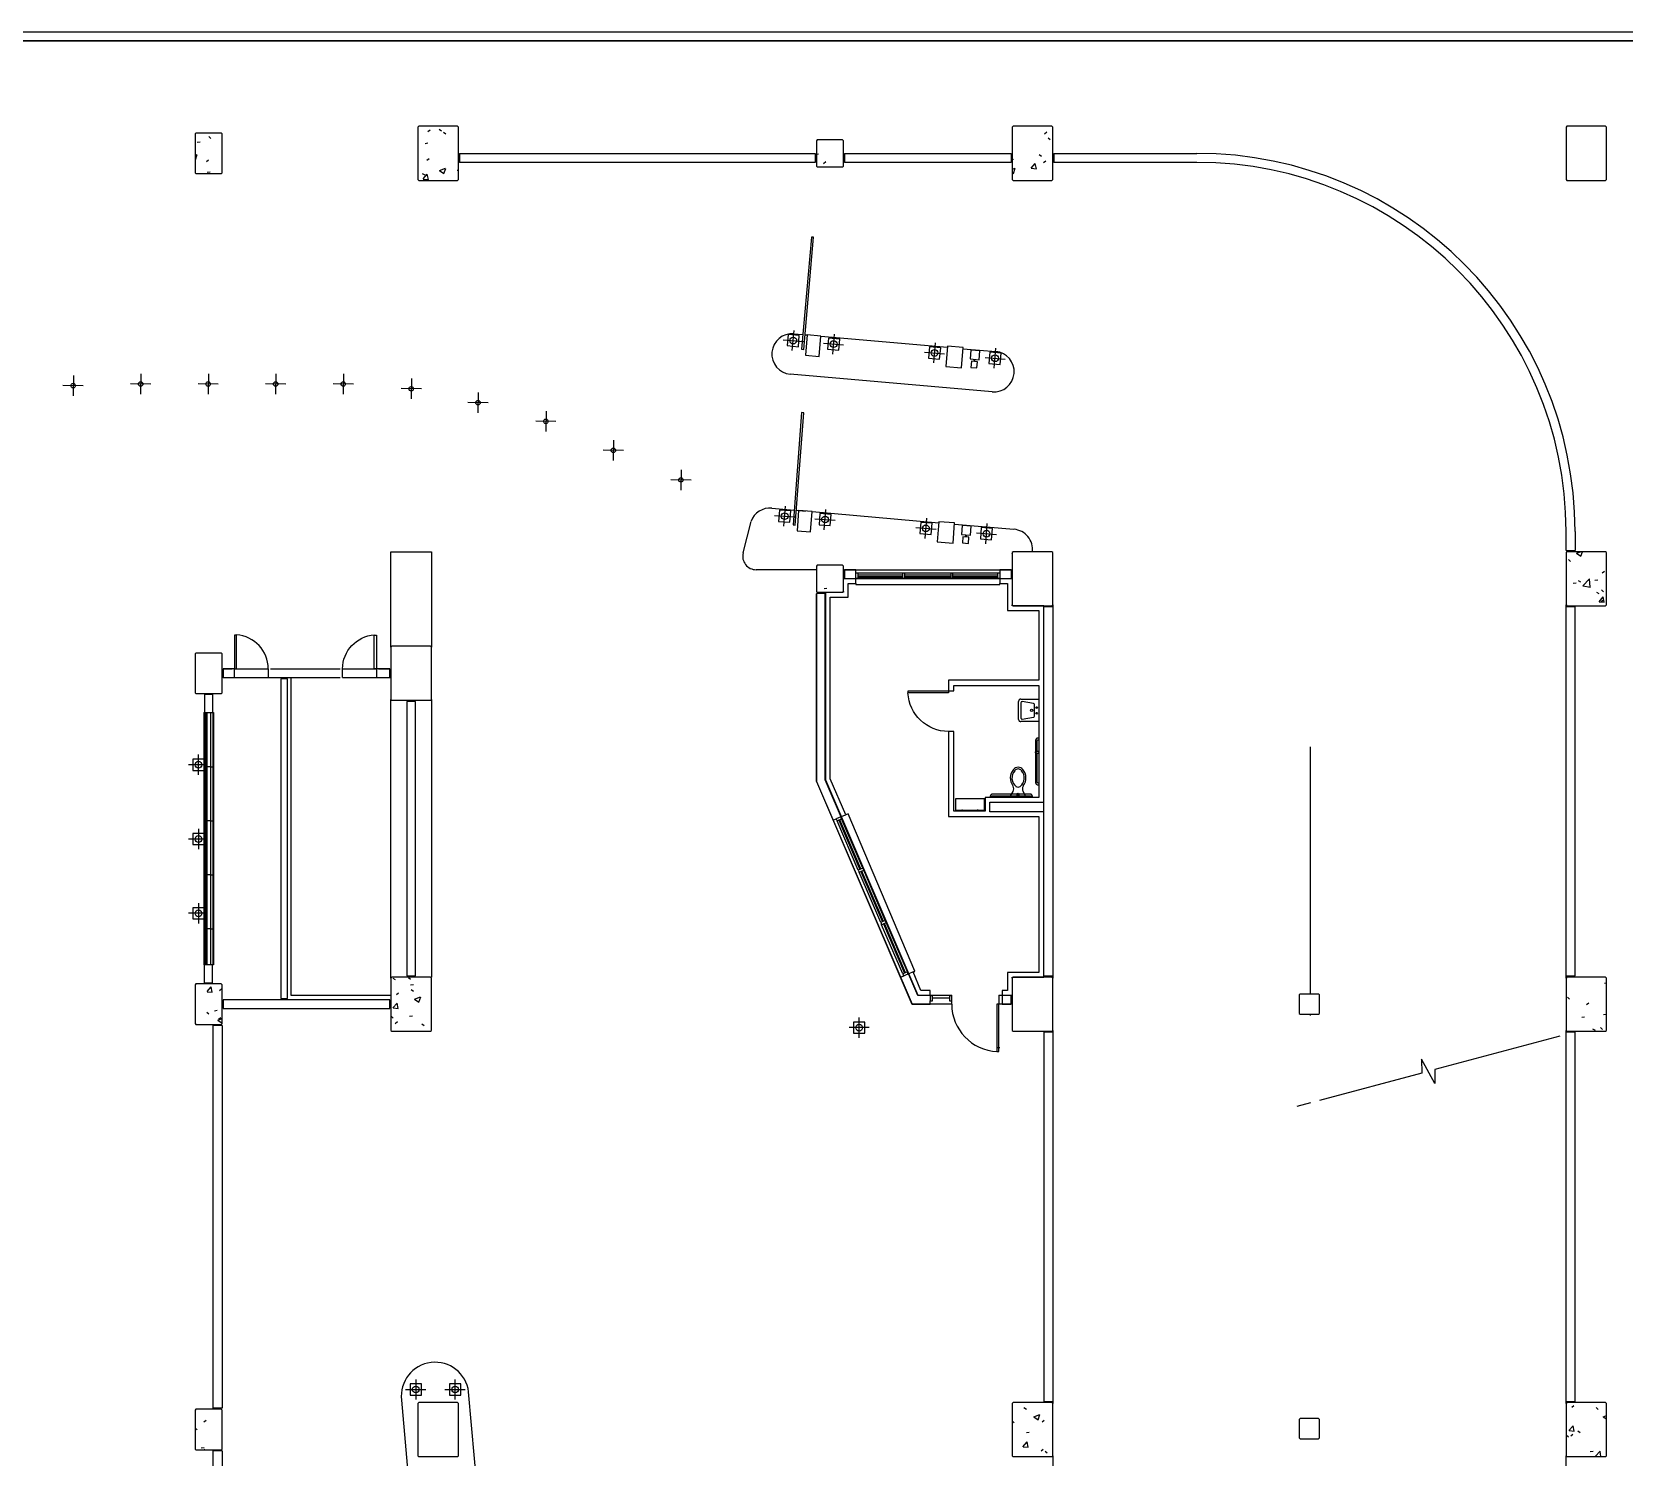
# Model space of a CAD drawing. Extents: x -2225 to 2382, y 4758 to 10467.
# Drawn here: x -733 to 682, y 9200 to 10467 of the extents above; entities that cross this region are included whole.
import ezdxf

# ---------------------------------------------------------------- set-up
doc = ezdxf.new("R2010")
doc.units = 0
doc.header["$LTSCALE"] = 48
doc.header["$MEASUREMENT"] = 0
doc.layers.get('0').update_dxf_attribs({"linetype": 'CONTINUOUS'})
for name, color, linetype in [('COL', 14, 'CONTINUOUS'), ('EXDOOR', 8, 'CONTINUOUS'), ('EXWALL', 8, 'CONTINUOUS'), ('EXWINDOW', 8, 'CONTINUOUS'), ('MILL', 1, 'CONTINUOUS'), ('MPFIXTURE', 3, 'CONTINUOUS')]:
    doc.layers.add(name, color=color, linetype=linetype)

# ---------------------------------------------------------------- blocks, each defined once
blk = doc.blocks.new('SNK-WALL_1')
for p, q in [((-10, 0), (10, 0)), ((-10, -16), (-10, 0)), ((10, 0), (10, -16)), ((-6.1, -4.8), (-7.8, -14.8)), ((5.2, -4), (-5.2, -4)), ((7.8, -14.8), (6.1, -4.8)), ((8, -18), (-8, -18)), ((-6.8, -16), (6.8, -16))]:
    blk.add_line(p, q)
for centre, radius in [((-2.5, -2), 0.75), ((0, -6.5), 1), ((2.5, -2), 0.75)]:
    blk.add_circle(centre, radius)
for centre, radius, start, end in [((-5.2, -5), 1, 90, 170.5377), ((5.2, -5), 1, 9.4623, 90), ((-8, -16), 2, 180, 270), ((-6.8, -15), 1, 170.5377, 270), ((6.8, -15), 1, 270, 9.4623), ((8, -16), 2, 270, 0)]:
    blk.add_arc(centre, radius, start, end)
blk = doc.blocks.new('TLT-WALL')
for p, q in [((-7, 0), (7, 0)), ((-7, -0.8), (-7, 0)), ((-7, -0.8), (-4.5, -5.3)), ((7, -0.8), (4.5, -5.3)), ((7, -0.8), (7, 0))]:
    blk.add_line(p, q)
blk.add_circle((0, -2.8), 1)
for centre, radius, start, end in [((4.2, -17.3), 11.2, 141.803, 221.6267), ((4.2, -17.3), 9.67, 128.7012, 221.6267), ((-6.2, -9.1), 2, 321.803, 333.6222), ((-9, -7.8), 5.15, 333.6222, 29.0546), ((0, -12.1), 3, 51.2988, 128.7012), ((-4.2, -17.3), 9.67, 318.3733, 51.2988), ((9, -7.8), 5.15, 150.9454, 206.3778), ((-4.2, -17.3), 11.2, 318.3733, 38.197), ((6.2, -9.1), 2, 206.3778, 218.197), ((-5.7, -26), 2, 38.9879, 41.6267), ((0, -21.5), 5.3, 218.9879, 321.0121), ((-5.7, -26), 3.5, 38.9879, 41.6267), ((0, -21.5), 3.8, 218.9879, 321.0121), ((5.7, -26), 3.5, 138.3733, 141.0121), ((5.7, -26), 2, 138.3733, 141.0121)]:
    blk.add_arc(centre, radius, start, end)
blk = doc.blocks.new('3-00-DR')
at = {"color": 0}
for p, q in [((0, 36), (0, 0)), ((1.8, 36), (0, 36)), ((1.8, 0), (1.8, 36)), ((0, 0), (1.8, 0))]:
    blk.add_line(p, q, dxfattribs=at)
blk.add_arc((-0.1, 0), 36.1, 0.049, 87.097, dxfattribs=at)
blk = doc.blocks.new('2-06-DR')
at = {"color": 0}
for p, q in [((0, 30), (0, 0)), ((1.8, 30), (0, 30)), ((1.8, 0), (1.8, 30)), ((0, 0), (1.8, 0))]:
    blk.add_line(p, q, dxfattribs=at)
blk.add_arc((-0.1, 0), 30.1, 0.0709, 86.4875, dxfattribs=at)
blk = doc.blocks.new('3-06-DR')
at = {"color": 0}
for p, q in [((0, 42), (0, 0)), ((1.8, 42), (0, 42)), ((1.8, 0), (1.8, 42)), ((0, 0), (1.8, 0))]:
    blk.add_line(p, q, dxfattribs=at)
blk.add_arc((-0.1, 0), 42.1, 0.0359, 87.5264, dxfattribs=at)

msp = doc.modelspace()

# ---------------------------------------------------------------- linework, layer by layer
at = {"layer": 'COL', "ltscale": 0.01}
for p, q in [((-586.9, 10376.6), (-587.6, 10375.8)), ((-587.6, 10375.8), (-587.6, 10341.3)), ((-564.4, 10376.6), (-586.9, 10376.6)), ((-575.4, 10373.6), (-573.5, 10371.9)), ((-563.6, 10375.8), (-564.4, 10376.6)), ((-563.6, 10341.3), (-563.6, 10375.8)), ((-388.9, 10382.6), (-389.6, 10381.8)), ((-389.6, 10381.8), (-389.6, 10335.3)), ((-354.4, 10382.6), (-388.9, 10382.6)), ((-380.8, 10378.1), (-378.8, 10379.6)), ((-370.8, 10380), (-368.7, 10378.6)), ((-366.9, 10377.5), (-365, 10375.8)), ((-353.6, 10381.8), (-354.4, 10382.6)), ((-353.6, 10335.3), (-353.6, 10381.8)), ((-34.9, 10370.6), (-35.6, 10369.8)), ((-12.4, 10370.6), (-34.9, 10370.6)), ((-11.6, 10369.8), (-12.4, 10370.6)), ((139.1, 10382.6), (138.4, 10381.8)), ((138.4, 10381.8), (138.4, 10335.3)), ((173.6, 10382.6), (139.1, 10382.6)), ((167.1, 10376), (169.1, 10377.6)), ((170.3, 10372.5), (172.2, 10370.8)), ((174.4, 10381.8), (173.6, 10382.6)), ((174.4, 10335.3), (174.4, 10381.8)), ((631.1, 10382.6), (630.4, 10381.8)), ((630.4, 10381.8), (630.4, 10335.3)), ((665.6, 10382.6), (631.1, 10382.6)), ((666.4, 10381.8), (665.6, 10382.6)), ((666.4, 10335.3), (666.4, 10381.8)), ((-587.6, 10356.9), (-585.8, 10357.6)), ((-587.3, 10352.9), (-585.8, 10357.6)), ((-585.7, 10368.4), (-583.2, 10368.7)), ((-383.2, 10367.4), (-380.7, 10367.8)), ((-35.6, 10369.8), (-35.6, 10347.3)), ((-35.6, 10357.9), (-33.8, 10358.2)), ((-11.6, 10347.3), (-11.6, 10369.8)), ((162.2, 10357.5), (164.3, 10356.1)), ((-587.6, 10353.1), (-587.4, 10352.9)), ((-577.6, 10351.3), (-575.6, 10352.9)), ((-576.8, 10341.9), (-574.3, 10342.3)), ((-381.8, 10352.5), (-379.7, 10354.1)), ((-370.5, 10343.2), (-366.6, 10340.6)), ((-370.4, 10343.2), (-365.1, 10345.3)), ((-366.6, 10340.6), (-365, 10345.2)), ((-354.9, 10343.5), (-353.6, 10343.7)), ((-35.6, 10347.3), (-34.9, 10346.6)), ((-34.9, 10346.6), (-12.4, 10346.6)), ((-29.3, 10349.6), (-27.3, 10351.2)), ((-12.4, 10346.6), (-11.6, 10347.3)), ((138.4, 10353.2), (139.6, 10353.4)), ((138.4, 10344.5), (140.9, 10345.5)), ((139.4, 10340.8), (141, 10345.4)), ((155.2, 10345.3), (158.9, 10349.7)), ((155.2, 10345.3), (159.8, 10344.9)), ((159.8, 10344.9), (158.9, 10349.7)), ((166.1, 10350.5), (168.1, 10352)), ((-587.6, 10341.3), (-586.9, 10340.6)), ((-586.9, 10340.6), (-564.4, 10340.6)), ((-564.4, 10340.6), (-563.6, 10341.3)), ((-389.6, 10335.3), (-388.9, 10334.6)), ((-388.9, 10334.6), (-354.4, 10334.6)), ((-385.8, 10340.8), (-383.6, 10339.4)), ((-385, 10335.8), (-381.3, 10340.2)), ((-385, 10335.7), (-380.4, 10335.3)), ((-380.4, 10335.3), (-381.3, 10340.1)), ((-354.4, 10334.6), (-353.6, 10335.3)), ((138.4, 10341.4), (139.4, 10340.8)), ((138.4, 10335.3), (139.1, 10334.6)), ((139.1, 10334.6), (173.6, 10334.6)), ((173.6, 10334.6), (174.4, 10335.3)), ((630.4, 10335.3), (631.1, 10334.6)), ((631.1, 10334.6), (665.6, 10334.6)), ((665.6, 10334.6), (666.4, 10335.3)), ((139.1, 10004.6), (138.4, 10003.8)), ((138.4, 10002.6), (139, 10004.4)), ((138.4, 10003.8), (138.4, 9957.3)), ((173.6, 10004.6), (139.1, 10004.6)), ((174.4, 10003.8), (173.6, 10004.6)), ((174.4, 9957.3), (174.4, 10003.8)), ((631.1, 10004.6), (630.4, 10003.8)), ((630.4, 10003.8), (630.4, 9957.3)), ((665.6, 10004.6), (631.1, 10004.6)), ((639.8, 10003.3), (643.2, 10004.6)), ((639.8, 10003.2), (643.6, 10000.6)), ((643.7, 10000.6), (645, 10004.6)), ((666.4, 10003.8), (665.6, 10004.6)), ((666.4, 9957.3), (666.4, 10003.8)), ((-34.9, 9992.6), (-35.6, 9991.8)), ((-35.6, 9991.8), (-35.6, 9969.3)), ((-12.4, 9992.6), (-34.9, 9992.6)), ((-11.6, 9991.8), (-12.4, 9992.6)), ((-11.6, 9969.3), (-11.6, 9991.8)), ((632.5, 9997.7), (634.4, 9996)), ((636.8, 9976.7), (639.3, 9977.1)), ((641.2, 9979.1), (643.4, 9977.8)), ((645.3, 9974.2), (651.2, 9980.4)), ((645.3, 9974.2), (652.1, 9973.1)), ((652, 9973.1), (651.2, 9980.4)), ((656.1, 9979.3), (658.6, 9979.6)), ((662.6, 9985.9), (664.6, 9987.4)), ((-35.6, 9969.3), (-34.9, 9968.6)), ((-34.9, 9968.6), (-12.4, 9968.6)), ((-28.7, 9972), (-26.2, 9972.3)), ((-12.4, 9968.6), (-11.6, 9969.3)), ((657.4, 9968.8), (659.6, 9967.4)), ((659.8, 9960.2), (663.5, 9964.6)), ((659.8, 9960.1), (664.4, 9959.7)), ((661.7, 9960.3), (663.7, 9961.9)), ((661.9, 9970.8), (663.7, 9969.1)), ((664.4, 9959.7), (663.5, 9964.5)), ((138.4, 9957.3), (139.1, 9956.6)), ((139.1, 9956.6), (173.6, 9956.6)), ((173.6, 9956.6), (174.4, 9957.3)), ((630.4, 9957.3), (631.1, 9956.6)), ((631.1, 9956.6), (665.6, 9956.6)), ((665.6, 9956.6), (666.4, 9957.3)), ((-412.9, 9920.6), (-413.6, 9919.8)), ((-413.6, 9919.8), (-413.6, 9873.3)), ((-378.4, 9920.6), (-412.9, 9920.6)), ((-377.6, 9919.8), (-378.4, 9920.6)), ((-377.6, 9873.3), (-377.6, 9919.8)), ((-586.9, 9914.6), (-587.6, 9913.8)), ((-587.6, 9913.8), (-587.6, 9879.3)), ((-564.4, 9914.6), (-586.9, 9914.6)), ((-563.6, 9913.8), (-564.4, 9914.6)), ((-563.6, 9879.3), (-563.6, 9913.8)), ((-587.6, 9879.3), (-586.9, 9878.6)), ((-586.9, 9878.6), (-564.4, 9878.6)), ((-564.4, 9878.6), (-563.6, 9879.3)), ((-413.6, 9873.3), (-412.9, 9872.6)), ((-412.9, 9872.6), (-378.4, 9872.6)), ((-378.4, 9872.6), (-377.6, 9873.3)), ((-586.9, 9620.6), (-587.6, 9619.8)), ((-564.4, 9620.6), (-586.9, 9620.6)), ((-563.6, 9619.8), (-564.4, 9620.6)), ((-412.9, 9626.6), (-413.6, 9625.8)), ((-413.6, 9625.8), (-413.6, 9579.3)), ((-378.4, 9626.6), (-412.9, 9626.6)), ((-411.9, 9625.8), (-409.8, 9624.5)), ((-398.1, 9626.4), (-396.2, 9624.7)), ((-377.6, 9625.8), (-378.4, 9626.6)), ((-377.6, 9579.3), (-377.6, 9625.8)), ((139.1, 9626.6), (138.4, 9625.8)), ((138.4, 9625.8), (138.4, 9579.3)), ((173.6, 9626.6), (139.1, 9626.6)), ((174.4, 9625.8), (173.6, 9626.6)), ((174.4, 9579.3), (174.4, 9625.8)), ((631.1, 9626.6), (630.4, 9625.8)), ((630.4, 9625.8), (630.4, 9579.3)), ((665.6, 9626.6), (631.1, 9626.6)), ((664.6, 9621.2), (666.4, 9621.4)), ((666.4, 9625.8), (665.6, 9626.6)), ((666.4, 9579.3), (666.4, 9625.8)), ((-587.6, 9619.8), (-587.6, 9585.3)), ((-577, 9613.7), (-573.3, 9618.1)), ((-577, 9613.6), (-572.4, 9613.2)), ((-572.4, 9613.2), (-573.3, 9618.1)), ((-565.9, 9614.8), (-563.9, 9616.4)), ((-563.6, 9585.3), (-563.6, 9619.8)), ((-408.8, 9611.1), (-406.8, 9612.6)), ((-396.2, 9619.7), (-393.6, 9620)), ((-395.7, 9615.5), (-393.6, 9614.1)), ((-392.6, 9606.9), (-387.3, 9609)), ((-392.6, 9606.9), (-388.8, 9604.3)), ((-388.8, 9604.3), (-387.2, 9609)), ((394.1, 9611.6), (393.4, 9610.8)), ((393.4, 9610.8), (393.4, 9594.3)), ((410.6, 9611.6), (394.1, 9611.6)), ((411.4, 9610.8), (410.6, 9611.6)), ((411.4, 9594.3), (411.4, 9610.8)), ((631.6, 9608.7), (633.5, 9607)), ((-587.6, 9594.5), (-587.3, 9594.5)), ((-577.2, 9595.6), (-575.3, 9593.9)), ((-570.5, 9596.7), (-568, 9597.1)), ((-411.8, 9599.2), (-408.1, 9603.6)), ((-411.7, 9599.2), (-407.2, 9598.8)), ((-407.2, 9598.8), (-408, 9603.6)), ((-397.1, 9591.9), (-394.6, 9592.3)), ((393.4, 9594.3), (394.1, 9593.6)), ((394.1, 9593.6), (410.6, 9593.6)), ((410.6, 9593.6), (411.4, 9594.3)), ((648.6, 9602.4), (650.6, 9603.9)), ((663.7, 9593.4), (666.2, 9593.8)), ((-587.6, 9585.3), (-586.9, 9584.6)), ((-586.9, 9584.6), (-564.4, 9584.6)), ((-567.5, 9588.3), (-563.6, 9589.8)), ((-567.5, 9588.3), (-563.7, 9585.7)), ((-566.8, 9589.2), (-564.8, 9590.8)), ((-564.4, 9584.6), (-563.6, 9585.3)), ((-563.7, 9585.7), (-563.6, 9585.9)), ((-413.6, 9579.3), (-412.9, 9578.6)), ((-413.5, 9591.8), (-411.6, 9590.1)), ((-412.9, 9578.6), (-378.4, 9578.6)), ((-409.8, 9585.5), (-407.8, 9587.1)), ((-386.2, 9585), (-384, 9583.7)), ((-378.4, 9578.6), (-377.6, 9579.3)), ((138.4, 9579.3), (139.1, 9578.6)), ((139.1, 9578.6), (173.6, 9578.6)), ((173.6, 9578.6), (174.4, 9579.3)), ((630.4, 9579.3), (631.1, 9578.6)), ((631.1, 9578.6), (665.6, 9578.6)), ((644.4, 9590.9), (646.9, 9591.2)), ((654, 9580.8), (656.2, 9579.4)), ((661, 9581.8), (662.8, 9580.1)), ((665.6, 9578.6), (666.4, 9579.3)), ((-586.9, 9242.6), (-587.6, 9241.8)), ((-587.6, 9241.8), (-587.6, 9207.3)), ((-564.4, 9242.6), (-586.9, 9242.6)), ((-563.6, 9241.8), (-564.4, 9242.6)), ((-563.6, 9207.3), (-563.6, 9241.8)), ((-388.9, 9248.6), (-389.6, 9247.8)), ((-389.6, 9247.8), (-389.6, 9201.3)), ((-354.4, 9248.6), (-388.9, 9248.6)), ((-353.6, 9247.8), (-354.4, 9248.6)), ((-353.6, 9201.3), (-353.6, 9247.8)), ((139.1, 9248.6), (138.4, 9247.8)), ((138.4, 9247.8), (138.4, 9201.3)), ((173.6, 9248.6), (139.1, 9248.6)), ((148.8, 9244.2), (151, 9242.8)), ((174.4, 9247.8), (173.6, 9248.6)), ((174.4, 9201.3), (174.4, 9247.8)), ((631.1, 9248.6), (630.4, 9247.8)), ((630.4, 9247.8), (630.4, 9201.3)), ((665.6, 9248.6), (631.1, 9248.6)), ((635.5, 9244.5), (637.5, 9246)), ((657.1, 9244.2), (659, 9242.5)), ((666.4, 9247.8), (665.6, 9248.6)), ((666.4, 9201.3), (666.4, 9247.8)), ((-587.6, 9225.7), (-585.7, 9224.5)), ((-579.9, 9231.3), (-577.9, 9232.8)), ((138.4, 9232.3), (140.1, 9230.7)), ((157.5, 9235.9), (162.9, 9237.9)), ((157.5, 9235.8), (161.3, 9233.3)), ((161.3, 9233.3), (162.9, 9237.9)), ((164.9, 9231.3), (166.9, 9232.8)), ((394.1, 9234.3), (393.4, 9233.6)), ((393.4, 9233.6), (393.4, 9217.1)), ((410.6, 9234.3), (394.1, 9234.3)), ((411.4, 9233.6), (410.6, 9234.3)), ((411.4, 9217.1), (411.4, 9233.6)), ((633, 9223.6), (636.7, 9228)), ((637.7, 9223.2), (636.8, 9228)), ((663.5, 9236), (666.4, 9237.2)), ((663.5, 9236), (666.4, 9234)), ((147.9, 9209.2), (151.6, 9213.6)), ((151, 9222), (153.5, 9222.3)), ((152.5, 9208.8), (151.7, 9213.6)), ((393.4, 9217.1), (394.1, 9216.3)), ((394.1, 9216.3), (410.6, 9216.3)), ((410.6, 9216.3), (411.4, 9217.1)), ((630.7, 9219.7), (632.6, 9218)), ((633.1, 9223.6), (637.7, 9223.2)), ((634.6, 9218.9), (636.6, 9220.4)), ((640.8, 9223.4), (642.9, 9222.1)), ((-587.6, 9207.3), (-586.9, 9206.6)), ((-586.9, 9206.6), (-564.4, 9206.6)), ((-582.2, 9208.3), (-579.7, 9208.7)), ((-579.8, 9206.6), (-578.8, 9207.3)), ((-578.1, 9206.6), (-578.1, 9206.6)), ((-564.4, 9206.6), (-563.6, 9207.3)), ((-389.6, 9201.3), (-388.9, 9200.6)), ((-388.9, 9200.6), (-354.4, 9200.6)), ((-354.4, 9200.6), (-353.6, 9201.3)), ((138.4, 9201.3), (139.1, 9200.6)), ((139.1, 9200.6), (173.6, 9200.6)), ((148, 9209.2), (152.5, 9208.8)), ((164, 9205.7), (166, 9207.3)), ((167.6, 9205.5), (169.5, 9203.8)), ((173.6, 9200.6), (174.4, 9201.3)), ((630.4, 9201.3), (631.1, 9200.6)), ((631.1, 9200.6), (665.6, 9200.6)), ((652, 9205), (654.5, 9205.4)), ((656.3, 9200.6), (660.9, 9205.4)), ((661.4, 9200.6), (660.9, 9205.4)), ((665.6, 9200.6), (666.4, 9201.3))]:
    msp.add_line(p, q, dxfattribs=at)
at = {"layer": 'EXDOOR', "ltscale": 0.01}
msp.add_line((125.6, 9564.1), (127.4, 9564.1), dxfattribs=at)
at = {"layer": 'EXWALL'}
for p, q in [((-2075.6, 10466.6), (707.1, 10466.6)), ((705.3, 10466.4), (-2075.4, 10466.4)), ((-2067.8, 10458.7), (705.3, 10458.7)), ((705.3, 10458.6), (-2067.6, 10458.6))]:
    msp.add_line(p, q, dxfattribs=at)
at = {"layer": 'EXWALL', "ltscale": 0.01}
for p, q in [((-352.6, 10358.6), (-36.6, 10358.6)), ((-352.6, 10358.6), (-352.6, 10350.6)), ((-36.6, 10358.6), (-36.6, 10350.6)), ((-10.6, 10358.6), (137.4, 10358.6)), ((-10.6, 10358.6), (-10.6, 10350.6)), ((137.4, 10358.6), (137.4, 10350.6)), ((175.4, 10358.6), (302.4, 10358.6)), ((175.4, 10358.6), (175.4, 10350.6)), ((-36.6, 10350.6), (-352.6, 10350.6)), ((137.4, 10350.6), (-10.6, 10350.6)), ((302.4, 10350.6), (175.4, 10350.6)), ((-40.1, 10284.2), (-48.8, 10184.6)), ((-46.8, 10184.4), (-38.1, 10284)), ((-38.1, 10284), (-40.1, 10284.2)), ((-57, 10183.3), (-55.4, 10201.2)), ((-65.1, 10193), (-47.2, 10191.4)), ((-60.7, 10197.6), (-61.6, 10187.7)), ((-61.6, 10187.7), (-51.6, 10186.8)), ((-50.8, 10196.8), (-60.7, 10197.6)), ((-55.7, 10198.2), (-47.7, 10197.5)), ((-51.6, 10186.8), (-50.8, 10196.8)), ((-45.7, 10197.3), (-43.7, 10197.2)), ((-43.7, 10197.2), (-45.3, 10179.2)), ((-31.8, 10196.1), (-43.7, 10197.2)), ((-33.3, 10178.2), (-31.8, 10196.1)), ((-31.8, 10196.1), (80.8, 10186.3)), ((-29.3, 10189.9), (-11.4, 10188.3)), ((-24.9, 10194.5), (-25.7, 10184.5)), ((-14.9, 10193.6), (-24.9, 10194.5)), ((-21.1, 10180.1), (-19.5, 10198)), ((-15.8, 10183.7), (-14.9, 10193.6)), ((64.8, 10186.7), (63.9, 10176.7)), ((74.8, 10185.8), (64.8, 10186.7)), ((68.6, 10172.3), (70.1, 10190.2)), ((80.9, 10187.3), (79.3, 10169.3)), ((94.9, 10186), (80.9, 10187.3)), ((-48.8, 10184.6), (-46.8, 10184.4)), ((-45.3, 10179.2), (-33.3, 10178.2)), ((-25.7, 10184.5), (-15.8, 10183.7)), ((60.4, 10182), (78.3, 10180.5)), ((63.9, 10176.7), (73.9, 10175.8)), ((73.9, 10175.8), (74.8, 10185.8)), ((93.3, 10168.1), (94.9, 10186)), ((94.8, 10185), (123.7, 10182.5)), ((101.7, 10183.8), (101, 10175.9)), ((101, 10175.9), (109, 10175.2)), ((102.1, 10173.8), (101.6, 10168.4)), ((109.7, 10183.2), (101.7, 10183.8)), ((107.5, 10173.3), (102.1, 10173.8)), ((104.5, 10175.6), (104.3, 10173.6)), ((105.3, 10173.5), (105.5, 10175.5)), ((107, 10167.9), (107.5, 10173.3)), ((109, 10175.2), (109.7, 10183.2)), ((114.2, 10177.3), (132.1, 10175.7)), ((118.6, 10181.9), (117.7, 10172)), ((128.6, 10181.1), (118.6, 10181.9)), ((122.4, 10167.6), (123.9, 10185.5)), ((127.7, 10171.1), (128.6, 10181.1)), ((-695.8, 10161.2), (-696.1, 10143.2)), ((-635.8, 10162.7), (-636.1, 10144.7)), ((-575.8, 10162.7), (-576.1, 10144.7)), ((-515.8, 10162.7), (-516.1, 10144.7)), ((-455.8, 10162.7), (-456.1, 10144.7)), ((-395.4, 10158.4), (-395.8, 10140.4)), ((120.5, 10146.6), (-58.8, 10162.3)), ((79.3, 10169.3), (93.3, 10168.1)), ((101.6, 10168.4), (107, 10167.9)), ((117.7, 10172), (127.7, 10171.1)), ((-687, 10152), (-705, 10152.4)), ((-627, 10153.5), (-645, 10153.9)), ((-567, 10153.5), (-585, 10153.9)), ((-507, 10153.5), (-525, 10153.9)), ((-447, 10153.5), (-465, 10153.9)), ((-386.6, 10149.2), (-404.6, 10149.6)), ((-336.1, 10146), (-336.5, 10128)), ((-327.3, 10136.8), (-345.3, 10137.2)), ((-267, 10120.3), (-285, 10120.7)), ((-275.8, 10129.5), (-276.1, 10111.5)), ((-48.8, 10128.2), (-56.4, 10028.5)), ((-54.4, 10028.3), (-46.8, 10128.1)), ((-46.8, 10128.1), (-48.8, 10128.2)), ((-215.8, 10103.7), (-216.1, 10085.7)), ((-207, 10094.5), (-225, 10094.8)), ((-155.8, 10077.4), (-156.1, 10059.4)), ((-147, 10068.3), (-165, 10068.6)), ((-64.5, 10027.3), (-63.1, 10045.2)), ((-100.7, 10003.5), (-93.7, 10031.6)), ((-75.2, 10043.3), (-55.4, 10041.6)), ((-72.8, 10036.9), (-54.8, 10035.6)), ((-68.4, 10041.6), (-69.2, 10031.6)), ((-69.2, 10031.6), (-59.2, 10030.9)), ((-58.4, 10040.9), (-68.4, 10041.6)), ((-59.2, 10030.9), (-58.4, 10040.9)), ((-53.4, 10041.4), (-45.3, 10040.7)), ((-51.4, 10041.2), (-52.8, 10023.2)), ((-39.5, 10040.3), (-51.4, 10041.2)), ((-40.8, 10022.3), (-39.5, 10040.3)), ((-39.5, 10040.2), (73.1, 10030.3)), ((-36.9, 10033.8), (-19, 10032.5)), ((-32.5, 10038.5), (-33.3, 10028.5)), ((-22.6, 10037.8), (-32.5, 10038.5)), ((-28.6, 10024.2), (-27.3, 10042.1)), ((-23.3, 10027.8), (-22.6, 10037.8)), ((57.1, 10030.7), (56.4, 10020.7)), ((67.1, 10029.9), (57.1, 10030.7)), ((61, 10016.3), (62.4, 10034.3)), ((73.2, 10031.2), (71.8, 10013.3)), ((87.1, 10030.2), (73.2, 10031.2)), ((-56.4, 10028.5), (-54.4, 10028.3)), ((-52.8, 10023.2), (-40.8, 10022.3)), ((-33.3, 10028.5), (-23.3, 10027.8)), ((52.7, 10026), (70.7, 10024.6)), ((56.4, 10020.7), (66.3, 10019.9)), ((66.3, 10019.9), (67.1, 10029.9)), ((85.8, 10012.2), (87.1, 10030.2)), ((87.1, 10029.1), (139.9, 10024.5)), ((93.9, 10027.9), (93.3, 10019.9)), ((93.3, 10019.9), (101.3, 10019.3)), ((101.9, 10027.3), (93.9, 10027.9)), ((94.5, 10017.8), (94.1, 10012.4)), ((99.9, 10017.4), (94.5, 10017.8)), ((96.8, 10019.6), (96.7, 10017.6)), ((97.7, 10017.6), (97.8, 10019.6)), ((99.5, 10012), (99.9, 10017.4)), ((101.3, 10019.3), (101.9, 10027.3)), ((106.5, 10021.3), (124.5, 10019.9)), ((110.9, 10026), (110.2, 10016)), ((120.9, 10025.2), (110.9, 10026)), ((114.8, 10011.6), (116.2, 10029.6)), ((120.1, 10015.2), (120.9, 10025.2)), ((630.4, 10005.6), (630.4, 10022.6)), ((638.4, 10022.6), (638.4, 10005.6)), ((-413.6, 9919.8), (-413.6, 10004.6)), ((-413.6, 10004.6), (-377.6, 10004.6)), ((-377.6, 10004.6), (-377.6, 9919.8)), ((71.8, 10013.3), (85.8, 10012.2)), ((94.1, 10012.4), (99.5, 10012)), ((110.2, 10016), (120.1, 10015.2)), ((630.4, 10005.6), (638.4, 10005.6)), ((-35.6, 9988.6), (-89.1, 9988.6)), ((-11.6, 9988.6), (138.4, 9988.6)), ((-10.6, 9988.6), (-10.6, 9980.7)), ((-0.6, 9988.4), (-10.6, 9988.4)), ((-0.6, 9980.7), (-0.6, 9988.4)), ((127.4, 9988.4), (127.4, 9980.7)), ((137.4, 9988.4), (127.4, 9988.4)), ((137.4, 9988.6), (137.4, 9980.6)), ((138.4, 9980.6), (-11.6, 9980.6)), ((-10.6, 9980.7), (-10.6, 9980.6)), ((-10.6, 9980.7), (-0.6, 9980.7)), ((-7.4, 9964.3), (-7.4, 9976.3)), ((-7.4, 9976.3), (-0.6, 9976.3)), ((-0.6, 9976.3), (-0.6, 9980.6)), ((127.4, 9980.7), (137.4, 9980.7)), ((127.4, 9980.6), (127.4, 9976.3)), ((127.4, 9976.3), (134.1, 9976.3)), ((134.1, 9976.3), (134.1, 9952.3)), ((-35.6, 9800.3), (-35.6, 9967.1)), ((-35.4, 9967.1), (-35.6, 9967.1)), ((-35.4, 9967.6), (-35.4, 9800.4)), ((-27.8, 9967.6), (-35.4, 9967.6)), ((-27.8, 9801.9), (-27.8, 9967.6)), ((-27.6, 9967.1), (-27.8, 9967.1)), ((-27.6, 9968.6), (-27.6, 9802)), ((-23.4, 9802.8), (-23.4, 9964.3)), ((-23.4, 9964.3), (-7.4, 9964.3)), ((-11.6, 9968.6), (-12.4, 9968.6)), ((-11.6, 9969.3), (-11.6, 9968.6)), ((134.1, 9952.3), (162.1, 9952.3)), ((138.4, 9956.6), (138.4, 9957.3)), ((166.4, 9956.6), (138.4, 9956.6)), ((162.1, 9952.3), (162.1, 9890.5)), ((166.4, 9626.6), (166.4, 9956.6)), ((174.4, 9955.6), (166.4, 9955.6)), ((174.4, 9957.3), (174.4, 9625.8)), ((630.4, 9625.8), (630.4, 9957.3)), ((638.4, 9955.6), (630.4, 9955.6)), ((638.4, 9627.6), (638.4, 9955.6)), ((-562.6, 9900.6), (-562.6, 9892.6)), ((-562.6, 9900.6), (-554.6, 9900.6)), ((-552.6, 9900.4), (-562.6, 9900.4)), ((-562.6, 9892.7), (-552.6, 9892.7)), ((-554.6, 9892.6), (-562.6, 9892.6)), ((-552.6, 9900.6), (-522.6, 9900.6)), ((-552.6, 9892.7), (-552.6, 9900.6)), ((-522.6, 9892.6), (-552.6, 9892.6)), ((-522.6, 9900.6), (-522.6, 9892.7)), ((-522.6, 9892.7), (-458.6, 9892.7)), ((-520.6, 9900.6), (-458.6, 9900.6)), ((-458.6, 9892.6), (-520.6, 9892.6)), ((-511.6, 9891.6), (-511.6, 9607.6)), ((-505.6, 9891.6), (-511.6, 9891.6)), ((-505.6, 9607.6), (-505.6, 9891.6)), ((-502.6, 9892.6), (-502.6, 9610.6)), ((-456.6, 9900.6), (-426.6, 9900.6)), ((-456.6, 9892.7), (-456.6, 9900.4)), ((-426.6, 9892.6), (-456.6, 9892.6)), ((-426.6, 9900.4), (-426.6, 9892.7)), ((-414.6, 9900.4), (-426.6, 9900.4)), ((-426.6, 9892.7), (-414.6, 9892.7)), ((-424.6, 9900.6), (-414.6, 9900.6)), ((-413.6, 9892.6), (-424.6, 9892.6)), ((-414.6, 9892.7), (-414.6, 9900.6)), ((-414.6, 9892.7), (-414.6, 9892.6)), ((81.8, 9890.5), (81.8, 9880.9)), ((162.1, 9890.5), (81.8, 9890.5)), ((-579.4, 9877.6), (-579.4, 9861.6)), ((-571.8, 9877.6), (-579.4, 9877.6)), ((-571.8, 9861.6), (-571.8, 9877.6)), ((81.8, 9880.9), (86.6, 9880.9)), ((86.6, 9880.9), (86.6, 9885.7)), ((86.6, 9885.7), (162.1, 9885.7)), ((162.1, 9885.7), (162.1, 9786.3)), ((-579.6, 9637.6), (-579.6, 9861.6)), ((-579.4, 9861.6), (-579.1, 9861.6)), ((-573.6, 9861.6), (-571.8, 9861.6)), ((-571.6, 9637.6), (-571.6, 9861.6)), ((-413.6, 9625.8), (-413.6, 9873.3)), ((-399.4, 9871.6), (-399.4, 9627.6)), ((-391.8, 9871.6), (-399.4, 9871.6)), ((-391.8, 9627.6), (-391.8, 9871.6)), ((-377.6, 9873.3), (-377.6, 9626.6)), ((81.8, 9844.9), (81.8, 9769.3)), ((86.6, 9844.9), (81.8, 9844.9)), ((86.6, 9774.2), (86.6, 9844.9)), ((-579.9, 9820.3), (-589.6, 9820.3)), ((-589.6, 9820.3), (-589.6, 9810.3)), ((-584.6, 9806.3), (-584.6, 9824.3)), ((403.4, 9611.6), (403.4, 9831.2)), ((-579.1, 9815.3), (-593.6, 9815.3)), ((-589.6, 9810.3), (-579.9, 9810.3)), ((-35.6, 9800.3), (49.2, 9602.6)), ((-35.4, 9800.4), (49.4, 9602.7)), ((54.4, 9610.4), (-27.8, 9801.9)), ((-27.6, 9802), (54.5, 9610.6)), ((-9.6, 9770.9), (-23.4, 9802.8)), ((114.4, 9786.3), (114.4, 9774.2)), ((162.1, 9786.3), (114.4, 9786.3)), ((118.6, 9773.5), (118.6, 9782)), ((118.6, 9782), (166.4, 9782)), ((-20.7, 9766.1), (-18.1, 9767.2)), ((-14, 9769), (-13.7, 9769.1)), ((-13.5, 9769.2), (-9.6, 9770.9)), ((81.8, 9769.3), (162.1, 9769.3)), ((114.4, 9774.2), (86.6, 9774.2)), ((166.4, 9773.5), (118.6, 9773.5)), ((162.1, 9769.3), (162.1, 9630.8)), ((-579.1, 9749.3), (-593.6, 9749.3)), ((-579.9, 9754.3), (-589.6, 9754.3)), ((-589.6, 9754.3), (-589.6, 9744.3)), ((-584.6, 9758.3), (-584.6, 9740.3)), ((-589.6, 9744.3), (-579.9, 9744.3)), ((-584.6, 9692.3), (-584.6, 9674.3)), ((-579.1, 9683.3), (-593.6, 9683.3)), ((-579.9, 9688.3), (-589.6, 9688.3)), ((-589.6, 9688.3), (-589.6, 9678.3)), ((-589.6, 9678.3), (-579.9, 9678.3)), ((-579.7, 9637.6), (-579.7, 9621.6)), ((-579.1, 9637.6), (-579.7, 9637.6)), ((-572.1, 9637.6), (-573.6, 9637.6)), ((-572.1, 9621.6), (-572.1, 9637.6)), ((-579.7, 9621.6), (-572.1, 9621.6)), ((-413.6, 9626.6), (-412.9, 9626.6)), ((-399.4, 9627.6), (-391.8, 9627.6)), ((-378.4, 9626.6), (-377.6, 9626.6)), ((46.2, 9629.4), (39.2, 9626.4)), ((50.3, 9631.2), (46.4, 9629.5)), ((57.3, 9614.8), (50.3, 9631.2)), ((162.1, 9630.8), (134.1, 9630.8)), ((134.1, 9630.8), (134.1, 9614.8)), ((138.4, 9626.6), (166.4, 9626.6)), ((138.4, 9625.8), (138.4, 9626.6)), ((166.4, 9627.6), (174.4, 9627.6)), ((630.4, 9627.6), (638.4, 9627.6)), ((-562.6, 9606.4), (-562.6, 9598.7)), ((-414.6, 9606.4), (-562.6, 9606.4)), ((-511.6, 9607.6), (-505.6, 9607.6)), ((-502.6, 9610.6), (-413.6, 9610.6)), ((-414.6, 9598.7), (-414.6, 9606.4)), ((65.4, 9610.4), (54.4, 9610.4)), ((54.5, 9610.6), (84.6, 9610.6)), ((65.4, 9614.8), (57.3, 9614.8)), ((65.4, 9610.6), (65.4, 9614.8)), ((65.4, 9610.1), (65.4, 9610.4)), ((84.6, 9602.6), (84.6, 9610.6)), ((126.6, 9610.6), (138.4, 9610.6)), ((126.6, 9610.6), (126.6, 9602.6)), ((129.4, 9614.8), (129.4, 9610.6)), ((134.1, 9614.8), (129.4, 9614.8)), ((129.4, 9610.4), (129.4, 9602.7)), ((137.4, 9610.4), (129.4, 9610.4)), ((136.8, 9610.6), (136.8, 9610.4)), ((137.4, 9602.7), (137.4, 9610.4)), ((-562.6, 9598.7), (-414.6, 9598.7)), ((84.6, 9602.6), (49.2, 9602.6)), ((49.4, 9602.7), (65.4, 9602.7)), ((65.4, 9602.7), (65.4, 9605.6)), ((136.8, 9602.6), (126.6, 9602.6)), ((129.4, 9602.7), (137.4, 9602.7)), ((136.8, 9602.7), (136.8, 9602.6)), ((403.4, 9592.6), (403.4, 9593.6)), ((-571.6, 9243.6), (-571.6, 9583.6)), ((-563.6, 9583.6), (-571.6, 9583.6)), ((-563.6, 9583.6), (-563.6, 9243.6)), ((11.4, 9581.7), (-6.6, 9581.7)), ((7.4, 9586.7), (-2.6, 9586.7)), ((-2.6, 9586.7), (-2.6, 9576.7)), ((2.4, 9572.7), (2.4, 9590.7)), ((7.4, 9576.7), (7.4, 9586.7)), ((174.4, 9579.3), (174.4, 9247.8)), ((630.4, 9247.8), (630.4, 9579.3)), ((-2.6, 9576.7), (7.4, 9576.7)), ((174.4, 9577.6), (166.4, 9577.6)), ((166.4, 9577.6), (166.4, 9249.6)), ((624.9, 9574.2), (513.8, 9544.4)), ((638.4, 9577.6), (630.4, 9577.6)), ((638.4, 9249.6), (638.4, 9577.6)), ((514, 9532.1), (502, 9553.7)), ((502, 9553.7), (502.2, 9541.3)), ((502.2, 9541.3), (411.4, 9517)), ((513.8, 9544.4), (514, 9532.1)), ((403.4, 9514.8), (391.1, 9511.5)), ((-391.6, 9269.2), (-391.6, 9251.2)), ((-356.6, 9251.2), (-356.6, 9269.2)), ((-400.6, 9260.2), (-382.6, 9260.2)), ((-386.6, 9265.2), (-396.6, 9265.2)), ((-396.6, 9265.2), (-396.6, 9255.2)), ((-396.6, 9255.2), (-386.6, 9255.2)), ((-386.6, 9255.2), (-386.6, 9265.2)), ((-365.6, 9260.2), (-347.6, 9260.2)), ((-351.6, 9265.2), (-361.6, 9265.2)), ((-361.6, 9265.2), (-361.6, 9255.2)), ((-361.6, 9255.2), (-351.6, 9255.2)), ((-351.6, 9255.2), (-351.6, 9265.2)), ((-322.9, 9012), (-344.6, 9258)), ((-563.6, 9243.6), (-571.6, 9243.6)), ((-404.2, 9250.8), (-382.6, 9006.8)), ((166.4, 9249.6), (174.4, 9249.6)), ((630.4, 9249.6), (638.4, 9249.6)), ((-571.6, 9054.6), (-571.6, 9205.6)), ((-563.6, 9205.6), (-571.6, 9205.6)), ((-563.6, 9205.6), (-563.6, 9054.6)), ((174.4, 9201.3), (174.4, 9058.8)), ((630.4, 9058.8), (630.4, 9201.3))]:
    msp.add_line(p, q, dxfattribs=at)
for centre, radius in [((-56.2, 10192.2), 3), ((-20.3, 10189.1), 3), ((69.3, 10181.2), 3), ((123.1, 10176.5), 3), ((-696, 10152.2), 2), ((-636, 10153.7), 2), ((-576, 10153.7), 2), ((-516, 10153.7), 2), ((-456, 10153.7), 2), ((-395.6, 10149.4), 2), ((-336.3, 10137), 2), ((-276, 10120.5), 2), ((-216, 10094.7), 2), ((-156, 10068.4), 2), ((-63.8, 10036.2), 3), ((-27.9, 10033.2), 3), ((61.7, 10025.3), 3), ((115.5, 10020.6), 3), ((-584.6, 9815.3), 3), ((-584.6, 9749.3), 3), ((-584.6, 9683.3), 3), ((2.4, 9581.7), 3), ((-391.6, 9260.2), 3), ((-356.6, 9260.2), 3)]:
    msp.add_circle(centre, radius, dxfattribs=at)
for centre, radius, start, end in [((302.4, 10022.6), 336, 360, 90), ((302.4, 10022.6), 328, 360, 90), ((-57.2, 10180.3), 18, 85, 265), ((122.1, 10164.6), 18, 265, 85), ((-76.8, 10025.4), 18, 85, 159.7921), ((138.4, 10006.6), 18, 353.6206, 85), ((-89.1, 10000.6), 12, 165.9769, 270), ((-374.4, 9254.4), 30, 6.9297, 186.8773)]:
    msp.add_arc(centre, radius, start, end, dxfattribs=at)
at = {"layer": 'EXWINDOW', "ltscale": 0.01}
for p, q in [((1.4, 9985.5), (-0.6, 9985.5)), ((-0.6, 9981), (1.4, 9981)), ((1.4, 9981), (1.4, 9985.5)), ((41, 9985.5), (1.4, 9985.5)), ((41, 9983.7), (1.4, 9983.7)), ((1.4, 9982.7), (41, 9982.7)), ((41, 9981), (1.4, 9981)), ((43, 9985.5), (41, 9985.5)), ((41, 9985.5), (41, 9981)), ((41, 9981), (43, 9981)), ((43, 9981), (43, 9985.5)), ((83.7, 9985.5), (43, 9985.5)), ((83.7, 9983.7), (43, 9983.7)), ((43, 9982.7), (83.7, 9982.7)), ((83.7, 9981), (43, 9981)), ((85.7, 9985.5), (83.7, 9985.5)), ((83.7, 9985.5), (83.7, 9981)), ((83.7, 9981), (85.7, 9981)), ((85.7, 9981), (85.7, 9985.5)), ((125.4, 9985.5), (85.7, 9985.5)), ((125.4, 9983.7), (85.7, 9983.7)), ((85.7, 9982.7), (125.4, 9982.7)), ((125.4, 9981), (85.7, 9981)), ((127.4, 9985.5), (125.4, 9985.5)), ((125.4, 9985.5), (125.4, 9981)), ((125.4, 9981), (127.4, 9981)), ((-579.9, 9861.6), (-579.7, 9861.6)), ((-579.9, 9861.6), (-579.9, 9637.6)), ((-579.7, 9861.6), (-579.4, 9861.6)), ((-579.7, 9861.6), (-579.7, 9637.6)), ((-579.1, 9861.6), (-579.1, 9861.6)), ((-579.1, 9861.6), (-577.6, 9861.6)), ((-579.1, 9861.6), (-579.1, 9637.6)), ((-579.1, 9861.6), (-579.1, 9637.6)), ((-577.6, 9637.6), (-577.6, 9861.6)), ((-577.6, 9861.6), (-577.1, 9861.6)), ((-577.1, 9861.6), (-577.1, 9637.6)), ((-577.1, 9861.6), (-573.8, 9861.6)), ((-573.8, 9861.6), (-573.6, 9861.6)), ((-573.8, 9861.6), (-573.8, 9637.6)), ((-573.6, 9637.6), (-573.6, 9861.6)), ((-571.8, 9861.6), (-571.5, 9861.6)), ((-571.5, 9861.6), (-571.3, 9861.6)), ((-571.5, 9861.6), (-571.5, 9637.6)), ((-571.3, 9861.6), (-571.3, 9637.6)), ((-577.6, 9821.6), (-577.1, 9821.6)), ((-579.7, 9813.6), (-579.9, 9813.6)), ((-579.7, 9813.6), (-579.1, 9813.6)), ((-577.6, 9813.6), (-579.1, 9813.6)), ((-573.8, 9813.6), (-577.1, 9813.6)), ((-573.8, 9813.6), (-573.6, 9813.6)), ((-573.6, 9813.6), (-571.5, 9813.6)), ((-571.5, 9813.6), (-571.3, 9813.6)), ((-579.7, 9765.6), (-579.9, 9765.6)), ((-579.7, 9765.6), (-579.1, 9765.6)), ((-577.6, 9765.6), (-579.1, 9765.6)), ((-577.6, 9773.6), (-577.1, 9773.6)), ((-573.8, 9765.6), (-577.1, 9765.6)), ((-573.8, 9765.6), (-573.6, 9765.6)), ((-573.6, 9765.6), (-571.5, 9765.6)), ((-571.5, 9765.6), (-571.3, 9765.6)), ((-14, 9769), (-18.1, 9767.2)), ((-18.1, 9767.2), (-17.3, 9765.4)), ((-17.3, 9765.4), (-13.2, 9767.2)), ((1.5, 9721.6), (-17.3, 9765.4)), ((-14.8, 9766.5), (-15.7, 9766.1)), ((-15.7, 9766.1), (3.1, 9722.3)), ((4, 9722.7), (-14.8, 9766.5)), ((-13.2, 9767.2), (-14, 9769)), ((5.6, 9723.4), (-13.2, 9767.2)), ((-577.6, 9725.6), (-577.1, 9725.6)), ((5.6, 9723.4), (1.5, 9721.6)), ((1.5, 9721.6), (2.3, 9719.8)), ((2.3, 9719.8), (6.4, 9721.5)), ((21.5, 9675), (2.3, 9719.8)), ((4.8, 9720.8), (3.9, 9720.4)), ((3.9, 9720.4), (23.1, 9675.7)), ((24, 9676.1), (4.8, 9720.8)), ((6.4, 9721.5), (5.6, 9723.4)), ((25.6, 9676.8), (6.4, 9721.5)), ((-579.7, 9717.6), (-579.9, 9717.6)), ((-579.7, 9717.6), (-579.1, 9717.6)), ((-577.6, 9717.6), (-579.1, 9717.6)), ((-573.8, 9717.6), (-577.1, 9717.6)), ((-573.8, 9717.6), (-573.6, 9717.6)), ((-573.6, 9717.6), (-571.5, 9717.6)), ((-571.5, 9717.6), (-571.3, 9717.6)), ((-577.6, 9677.6), (-577.1, 9677.6)), ((-579.7, 9669.6), (-579.9, 9669.6)), ((-579.7, 9669.6), (-579.1, 9669.6)), ((-577.6, 9669.6), (-579.1, 9669.6)), ((-573.8, 9669.6), (-577.1, 9669.6)), ((-573.8, 9669.6), (-573.6, 9669.6)), ((-573.6, 9669.6), (-571.5, 9669.6)), ((-571.5, 9669.6), (-571.3, 9669.6)), ((25.6, 9676.8), (21.5, 9675)), ((21.5, 9675), (22.3, 9673.2)), ((22.3, 9673.2), (26.4, 9675)), ((41.1, 9629.4), (22.3, 9673.2)), ((24.8, 9674.3), (23.9, 9673.9)), ((23.9, 9673.9), (42.7, 9630.1)), ((43.6, 9630.5), (24.8, 9674.3)), ((26.4, 9675), (25.6, 9676.8)), ((45.2, 9631.2), (26.4, 9675)), ((-579.7, 9637.6), (-579.9, 9637.6)), ((-577.6, 9637.6), (-579.1, 9637.6)), ((-579.1, 9637.6), (-579.1, 9637.6)), ((-577.1, 9637.6), (-577.6, 9637.6)), ((-573.8, 9637.6), (-577.1, 9637.6)), ((-573.6, 9637.6), (-573.8, 9637.6)), ((-571.5, 9637.6), (-572.1, 9637.6)), ((-571.3, 9637.6), (-571.5, 9637.6)), ((45.2, 9631.2), (41.1, 9629.4)), ((41.1, 9629.4), (41.9, 9627.6)), ((46, 9629.3), (45.2, 9631.2)), ((67.4, 9610.1), (65.4, 9610.1)), ((65.4, 9610.1), (65.4, 9605.6)), ((67.4, 9605.6), (67.4, 9610.1)), ((82.6, 9607.9), (67.4, 9607.9)), ((84.6, 9610.1), (82.6, 9610.1)), ((82.6, 9610.1), (82.6, 9605.6)), ((84.6, 9605.6), (84.6, 9610.6)), ((65.4, 9605.6), (67.4, 9605.6)), ((82.6, 9605.6), (84.6, 9605.6))]:
    msp.add_line(p, q, dxfattribs=at)
at = {"layer": 'MILL', "ltscale": 0.01}
for p, q in [((-0.6, 9976.3), (-0.6, 9975.6)), ((-0.6, 9975.6), (127.4, 9975.6)), ((127.4, 9975.6), (127.4, 9976.3)), ((87.9, 9784.9), (87.9, 9774.9)), ((113.6, 9784.9), (87.9, 9784.9)), ((113.6, 9774.9), (113.6, 9784.9)), ((-7.5, 9771.8), (-9.6, 9770.9)), ((51.9, 9631.8), (-7.5, 9771.8)), ((87.9, 9774.9), (93.5, 9774.9)), ((93.5, 9774.9), (93.5, 9774.2)), ((94.3, 9774.9), (93.5, 9774.9)), ((94.3, 9774.9), (107.3, 9774.9)), ((94.3, 9774.2), (94.3, 9774.9)), ((107.3, 9774.9), (107.3, 9774.2)), ((108, 9774.9), (107.3, 9774.9)), ((108, 9774.9), (113.6, 9774.9)), ((108, 9774.2), (108, 9774.9)), ((50.3, 9631.1), (51.9, 9631.8))]:
    msp.add_line(p, q, dxfattribs=at)
at = {"layer": 'MPFIXTURE', "ltscale": 0.01}
for p, q in [((159.1, 9836.8), (159.1, 9799.8)), ((160.6, 9827), (160.6, 9836.8)), ((162.1, 9839), (161.4, 9839)), ((161.4, 9837.5), (162.1, 9837.5)), ((162.1, 9839), (162.1, 9837.5)), ((159.9, 9827), (159.9, 9827)), ((160.6, 9799.8), (160.6, 9825.5)), ((162.1, 9827), (161.4, 9827)), ((161.4, 9825.5), (162.1, 9825.5)), ((162.1, 9827), (162.1, 9825.5)), ((162.1, 9799), (161.4, 9799)), ((161.4, 9797.5), (162.1, 9797.5)), ((162.1, 9799), (162.1, 9799)), ((162.1, 9799), (162.1, 9797.6)), ((162.1, 9797.5), (162.1, 9797.6)), ((118.9, 9787), (118.9, 9786.3)), ((120.4, 9786.3), (120.4, 9787)), ((154.1, 9789.3), (121.1, 9789.3)), ((121.1, 9787.8), (154.1, 9787.8)), ((154.9, 9787), (154.9, 9786.3)), ((156.4, 9786.3), (156.4, 9787))]:
    msp.add_line(p, q, dxfattribs=at)
at = {"layer": 'MPFIXTURE', "ltscale": 0.01, "flags": 128}
for points in [[(161.4, 9839), (161.3, 9839), (161.2, 9839), (161.1, 9839), (161, 9839), (160.9, 9839), (160.8, 9839), (160.8, 9838.9), (160.7, 9838.9), (160.6, 9838.9), (160.5, 9838.9), (160.4, 9838.8), (160.3, 9838.8), (160.3, 9838.7), (160.2, 9838.7), (160.1, 9838.6), (160, 9838.6), (160, 9838.5), (159.9, 9838.5), (159.8, 9838.4), (159.8, 9838.3), (159.7, 9838.3), (159.6, 9838.2), (159.6, 9838.1), (159.5, 9838.1), (159.5, 9838), (159.4, 9837.9), (159.4, 9837.8), (159.4, 9837.8), (159.3, 9837.7), (159.3, 9837.6), (159.3, 9837.5), (159.2, 9837.4), (159.2, 9837.3), (159.2, 9837.2), (159.2, 9837.2), (159.1, 9837.1), (159.1, 9837), (159.1, 9836.9), (159.1, 9836.8), (159.1, 9836.8)], [(160.6, 9836.8), (160.6, 9836.8), (160.6, 9836.8), (160.6, 9836.9), (160.6, 9836.9), (160.6, 9836.9), (160.7, 9837), (160.7, 9837), (160.7, 9837), (160.7, 9837), (160.7, 9837.1), (160.7, 9837.1), (160.7, 9837.1), (160.7, 9837.2), (160.7, 9837.2), (160.8, 9837.2), (160.8, 9837.2), (160.8, 9837.2), (160.8, 9837.3), (160.8, 9837.3), (160.9, 9837.3), (160.9, 9837.3), (160.9, 9837.4), (160.9, 9837.4), (160.9, 9837.4), (161, 9837.4), (161, 9837.4), (161, 9837.4), (161.1, 9837.5), (161.1, 9837.5), (161.1, 9837.5), (161.1, 9837.5), (161.2, 9837.5), (161.2, 9837.5), (161.2, 9837.5), (161.3, 9837.5), (161.3, 9837.5), (161.3, 9837.5), (161.3, 9837.5), (161.4, 9837.5), (161.4, 9837.5)], [(159.9, 9825.5), (159.8, 9825.5), (159.8, 9825.5), (159.8, 9825.5), (159.8, 9825.5), (159.7, 9825.5), (159.7, 9825.5), (159.7, 9825.6), (159.6, 9825.6), (159.6, 9825.6), (159.6, 9825.6), (159.6, 9825.6), (159.5, 9825.6), (159.5, 9825.6), (159.5, 9825.6), (159.5, 9825.7), (159.4, 9825.7), (159.4, 9825.7), (159.4, 9825.7), (159.4, 9825.7), (159.3, 9825.8), (159.3, 9825.8), (159.3, 9825.8), (159.3, 9825.8), (159.3, 9825.8), (159.2, 9825.9), (159.2, 9825.9), (159.2, 9825.9), (159.2, 9826), (159.2, 9826), (159.2, 9826), (159.2, 9826), (159.2, 9826.1), (159.2, 9826.1), (159.1, 9826.1), (159.1, 9826.2), (159.1, 9826.2), (159.1, 9826.2), (159.1, 9826.2), (159.1, 9826.3), (159.1, 9826.3), (159.1, 9826.3), (159.1, 9826.4), (159.1, 9826.4), (159.1, 9826.4), (159.1, 9826.4), (159.2, 9826.5), (159.2, 9826.5), (159.2, 9826.5), (159.2, 9826.6), (159.2, 9826.6), (159.2, 9826.6), (159.2, 9826.6), (159.2, 9826.7), (159.3, 9826.7), (159.3, 9826.7), (159.3, 9826.7), (159.3, 9826.8), (159.3, 9826.8), (159.4, 9826.8), (159.4, 9826.8), (159.4, 9826.9), (159.4, 9826.9), (159.4, 9826.9), (159.5, 9826.9), (159.5, 9826.9), (159.5, 9826.9), (159.5, 9826.9), (159.6, 9827), (159.6, 9827), (159.6, 9827), (159.7, 9827), (159.7, 9827), (159.7, 9827), (159.7, 9827), (159.8, 9827), (159.8, 9827), (159.8, 9827), (159.9, 9827), (159.9, 9827)], [(161.4, 9827), (161.3, 9827), (161.3, 9827), (161.2, 9827), (161.1, 9827), (161.1, 9827), (161, 9827), (161, 9827), (160.9, 9827), (160.9, 9827), (160.8, 9827), (160.7, 9827), (160.7, 9827), (160.6, 9827), (160.6, 9827), (160.5, 9827), (160.5, 9827), (160.4, 9827), (160.4, 9827), (160.3, 9827), (160.3, 9827), (160.3, 9827), (160.2, 9827), (160.2, 9827), (160.2, 9827), (160.1, 9827), (160.1, 9827), (160.1, 9827), (160, 9827), (160, 9827), (160, 9827), (160, 9827), (159.9, 9827), (159.9, 9827), (159.9, 9827), (159.9, 9827), (159.9, 9827), (159.9, 9827), (159.9, 9827), (159.9, 9827)], [(159.9, 9827), (159.9, 9827), (159.9, 9827)], [(159.9, 9825.5), (159.9, 9825.5), (159.9, 9825.5), (159.9, 9825.5), (159.9, 9825.5), (159.9, 9825.5), (159.9, 9825.5), (159.9, 9825.5), (160, 9825.5), (160, 9825.5), (160, 9825.5), (160, 9825.5), (160, 9825.5), (160.1, 9825.5), (160.1, 9825.5), (160.1, 9825.5), (160.2, 9825.5), (160.2, 9825.5), (160.3, 9825.5), (160.3, 9825.5), (160.3, 9825.5), (160.4, 9825.5), (160.4, 9825.5), (160.5, 9825.5), (160.5, 9825.5), (160.6, 9825.5), (160.6, 9825.5), (160.7, 9825.5), (160.7, 9825.5), (160.8, 9825.5), (160.8, 9825.5), (160.9, 9825.5), (160.9, 9825.5), (161, 9825.5), (161.1, 9825.5), (161.1, 9825.5), (161.2, 9825.5), (161.2, 9825.5), (161.3, 9825.5), (161.4, 9825.5), (161.4, 9825.5)], [(160, 9825.5), (159.9, 9825.5), (159.9, 9825.5)], [(159.9, 9825.5), (159.9, 9825.5), (159.9, 9825.5)], [(159.9, 9825.5), (159.9, 9825.5), (159.9, 9825.5)], [(160, 9827), (160, 9827), (160, 9827)], [(160.1, 9825.5), (160.1, 9825.5), (160, 9825.5)], [(160.2, 9827), (160.2, 9827), (160.3, 9827), (160.3, 9827)], [(160.8, 9825.5), (160.8, 9825.5), (160.8, 9825.5)], [(160.9, 9825.5), (160.9, 9825.5), (160.9, 9825.5)], [(161, 9827), (161, 9827), (161, 9827)], [(161.1, 9825.5), (161, 9825.5), (161, 9825.5)], [(161.2, 9827), (161.2, 9827), (161.3, 9827)], [(161.3, 9827), (161.4, 9827), (161.4, 9827)], [(161.4, 9825.5), (161.3, 9825.5), (161.3, 9825.5)], [(159.1, 9799.8), (159.1, 9799.7), (159.1, 9799.6), (159.1, 9799.5), (159.2, 9799.4), (159.2, 9799.3), (159.2, 9799.2), (159.2, 9799.2), (159.2, 9799.1), (159.3, 9799), (159.3, 9798.9), (159.3, 9798.8), (159.4, 9798.7), (159.4, 9798.7), (159.5, 9798.6), (159.5, 9798.5), (159.6, 9798.4), (159.6, 9798.4), (159.7, 9798.3), (159.7, 9798.2), (159.8, 9798.2), (159.9, 9798.1), (159.9, 9798), (160, 9798), (160.1, 9797.9), (160.2, 9797.9), (160.2, 9797.8), (160.3, 9797.8), (160.4, 9797.8), (160.5, 9797.7), (160.6, 9797.7), (160.6, 9797.6), (160.7, 9797.6), (160.8, 9797.6), (160.9, 9797.6), (161, 9797.6), (161.1, 9797.5), (161.2, 9797.5), (161.3, 9797.5), (161.4, 9797.5), (161.4, 9797.5)], [(161.4, 9799), (161.3, 9799), (161.3, 9799), (161.3, 9799), (161.3, 9799), (161.2, 9799), (161.2, 9799), (161.2, 9799.1), (161.1, 9799.1), (161.1, 9799.1), (161.1, 9799.1), (161.1, 9799.1), (161, 9799.1), (161, 9799.1), (161, 9799.1), (161, 9799.2), (160.9, 9799.2), (160.9, 9799.2), (160.9, 9799.2), (160.9, 9799.2), (160.8, 9799.3), (160.8, 9799.3), (160.8, 9799.3), (160.8, 9799.3), (160.8, 9799.3), (160.7, 9799.4), (160.7, 9799.4), (160.7, 9799.4), (160.7, 9799.5), (160.7, 9799.5), (160.7, 9799.5), (160.7, 9799.5), (160.7, 9799.6), (160.7, 9799.6), (160.6, 9799.6), (160.6, 9799.7), (160.6, 9799.7), (160.6, 9799.7), (160.6, 9799.7), (160.6, 9799.8), (160.6, 9799.8)], [(121.1, 9789.3), (121, 9789.3), (121, 9789.3), (120.9, 9789.3), (120.8, 9789.2), (120.7, 9789.2), (120.6, 9789.2), (120.5, 9789.2), (120.4, 9789.2), (120.3, 9789.1), (120.3, 9789.1), (120.2, 9789.1), (120.1, 9789), (120, 9789), (119.9, 9788.9), (119.9, 9788.9), (119.8, 9788.8), (119.7, 9788.8), (119.6, 9788.7), (119.6, 9788.7), (119.5, 9788.6), (119.5, 9788.5), (119.4, 9788.5), (119.3, 9788.4), (119.3, 9788.3), (119.2, 9788.2), (119.2, 9788.2), (119.1, 9788.1), (119.1, 9788), (119.1, 9787.9), (119, 9787.8), (119, 9787.8), (119, 9787.7), (119, 9787.6), (118.9, 9787.5), (118.9, 9787.4), (118.9, 9787.3), (118.9, 9787.2), (118.9, 9787.1), (118.9, 9787.1), (118.9, 9787)], [(120.4, 9787), (120.4, 9787.1), (120.4, 9787.1), (120.4, 9787.1), (120.4, 9787.1), (120.4, 9787.2), (120.4, 9787.2), (120.4, 9787.2), (120.4, 9787.3), (120.4, 9787.3), (120.4, 9787.3), (120.5, 9787.3), (120.5, 9787.4), (120.5, 9787.4), (120.5, 9787.4), (120.5, 9787.5), (120.5, 9787.5), (120.5, 9787.5), (120.6, 9787.5), (120.6, 9787.5), (120.6, 9787.6), (120.6, 9787.6), (120.7, 9787.6), (120.7, 9787.6), (120.7, 9787.6), (120.7, 9787.7), (120.8, 9787.7), (120.8, 9787.7), (120.8, 9787.7), (120.8, 9787.7), (120.9, 9787.7), (120.9, 9787.7), (120.9, 9787.7), (120.9, 9787.8), (121, 9787.8), (121, 9787.8), (121, 9787.8), (121.1, 9787.8), (121.1, 9787.8), (121.1, 9787.8), (121.1, 9787.8)], [(156.4, 9787), (156.4, 9787.1), (156.4, 9787.2), (156.4, 9787.3), (156.4, 9787.4), (156.3, 9787.5), (156.3, 9787.6), (156.3, 9787.6), (156.3, 9787.7), (156.2, 9787.8), (156.2, 9787.9), (156.2, 9788), (156.1, 9788.1), (156.1, 9788.1), (156, 9788.2), (156, 9788.3), (155.9, 9788.4), (155.9, 9788.4), (155.8, 9788.5), (155.8, 9788.6), (155.7, 9788.6), (155.6, 9788.7), (155.6, 9788.8), (155.5, 9788.8), (155.4, 9788.9), (155.3, 9788.9), (155.3, 9789), (155.2, 9789), (155.1, 9789.1), (155, 9789.1), (154.9, 9789.1), (154.9, 9789.2), (154.8, 9789.2), (154.7, 9789.2), (154.6, 9789.2), (154.5, 9789.2), (154.4, 9789.3), (154.3, 9789.3), (154.2, 9789.3), (154.2, 9789.3), (154.1, 9789.3)], [(154.1, 9787.8), (154.2, 9787.8), (154.2, 9787.8), (154.2, 9787.8), (154.2, 9787.8), (154.3, 9787.8), (154.3, 9787.8), (154.3, 9787.7), (154.4, 9787.7), (154.4, 9787.7), (154.4, 9787.7), (154.4, 9787.7), (154.5, 9787.7), (154.5, 9787.7), (154.5, 9787.7), (154.6, 9787.6), (154.6, 9787.6), (154.6, 9787.6), (154.6, 9787.6), (154.6, 9787.6), (154.7, 9787.6), (154.7, 9787.5), (154.7, 9787.5), (154.7, 9787.5), (154.7, 9787.5), (154.8, 9787.4), (154.8, 9787.4), (154.8, 9787.4), (154.8, 9787.4), (154.8, 9787.3), (154.8, 9787.3), (154.8, 9787.3), (154.8, 9787.2), (154.9, 9787.2), (154.9, 9787.2), (154.9, 9787.2), (154.9, 9787.1), (154.9, 9787.1), (154.9, 9787.1), (154.9, 9787), (154.9, 9787)]]:
    msp.add_lwpolyline(points, dxfattribs=at)

# ---------------------------------------------------------------- block references
at = {"layer": 'EXDOOR'}
msp.add_blockref('2-06-DR', (-552.6, 9900.6), dxfattribs=at)
at = {"layer": 'EXDOOR', "xscale": -1}
msp.add_blockref('2-06-DR', (-426.6, 9900.6), dxfattribs=at)
at = {"layer": 'EXDOOR', "xscale": -1, "rotation": 90}
msp.add_blockref('3-00-DR', (81.8, 9880.9), dxfattribs=at)
at = {"layer": 'EXDOOR', "ltscale": 0.01, "rotation": 180}
msp.add_blockref('3-06-DR', (126.6, 9602.6), dxfattribs=at)
at = {"layer": 'MPFIXTURE'}
for name, p, rotation in [('SNK-WALL_1', (162.1, 9863.6), 270), ('TLT-WALL', (143.6, 9786.3), 180)]:
    msp.add_blockref(name, p, dxfattribs=dict(at, rotation=rotation))

doc.saveas('drawing.dxf')
